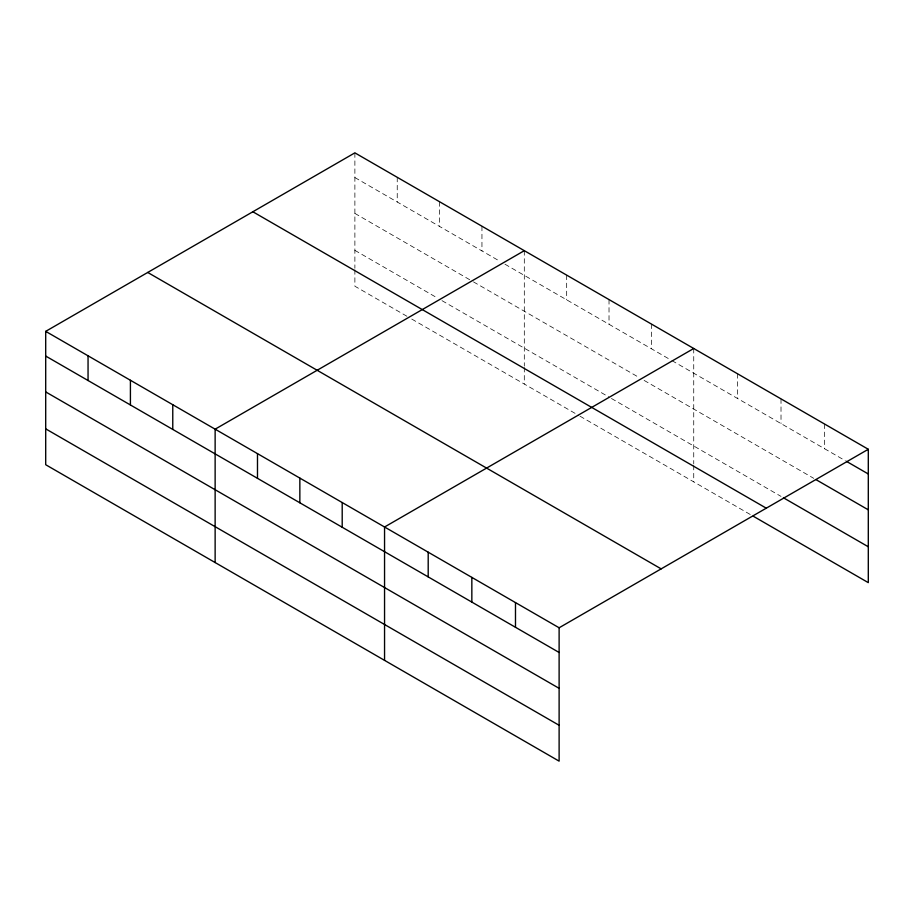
<?xml version="1.0" encoding="UTF-8"?>
<svg xmlns="http://www.w3.org/2000/svg" width="914" height="914" viewBox="0 0 914 914"><rect width="100%" height="100%" fill="white"/><g stroke="black" fill="none" stroke-linecap="round" stroke-linejoin="round"><path stroke-width="0.69" stroke-dasharray="4.57 3.43" d="M354.883 177.556L500.107 261.404M504.939 264.192L670.739 359.922M671.95 360.619L845.267 460.679M354.883 213.419L472.264 281.192M473.475 281.889L638.063 376.911M644.119 380.407L813.746 478.342M354.883 250.356L437.178 297.873M442.01 300.66L609.021 397.087M611.443 398.481L781.013 496.382M406.913 316.255L354.883 286.219L354.883 269.664M411.757 319.055L578.768 415.482M579.979 416.178L750.714 514.753M824.657 424.085L824.657 448.785M781.013 398.892L781.013 423.582M737.381 373.689L737.381 398.39M693.737 348.497L693.737 463.924M693.737 465.306L693.737 481.849M651.385 324.047L651.385 348.737M609.021 299.586L609.021 324.287M566.669 275.137L566.669 299.826M524.305 250.676L524.305 366.103M524.305 367.485L524.305 384.04M481.952 226.226L481.952 250.916M439.588 201.766L439.588 226.466M397.236 177.316L397.236 202.005M354.883 152.855L354.883 268.282"/><path stroke-width="1.37" d="M45.7 331.359L559.117 627.781L559.117 761.145L45.7 464.723L45.7 331.359L354.883 152.855L868.3 449.277L868.3 582.641L753.136 516.147M524.305 250.676L215.133 429.18L215.133 562.533M693.737 348.497L384.554 527.001L384.554 660.354M559.117 627.781L868.3 449.277M846.478 461.376L868.3 473.978M816.179 479.736L868.3 509.829M783.447 497.787L868.3 546.778M252.847 211.762L766.275 508.184M147.725 272.452L661.153 568.874M45.7 356.06L559.117 652.482M45.7 391.912L559.117 688.333M45.7 428.86L559.117 725.282M515.485 602.589L515.485 627.278M471.841 577.397L471.841 602.086M428.198 552.193L428.198 576.894M342.202 502.551L342.202 527.241M299.849 478.091L299.849 502.791M257.485 453.641L257.485 478.33M172.769 404.731L172.769 429.42M130.416 380.27L130.416 404.971M88.052 355.82L88.052 380.51"/></g></svg>
